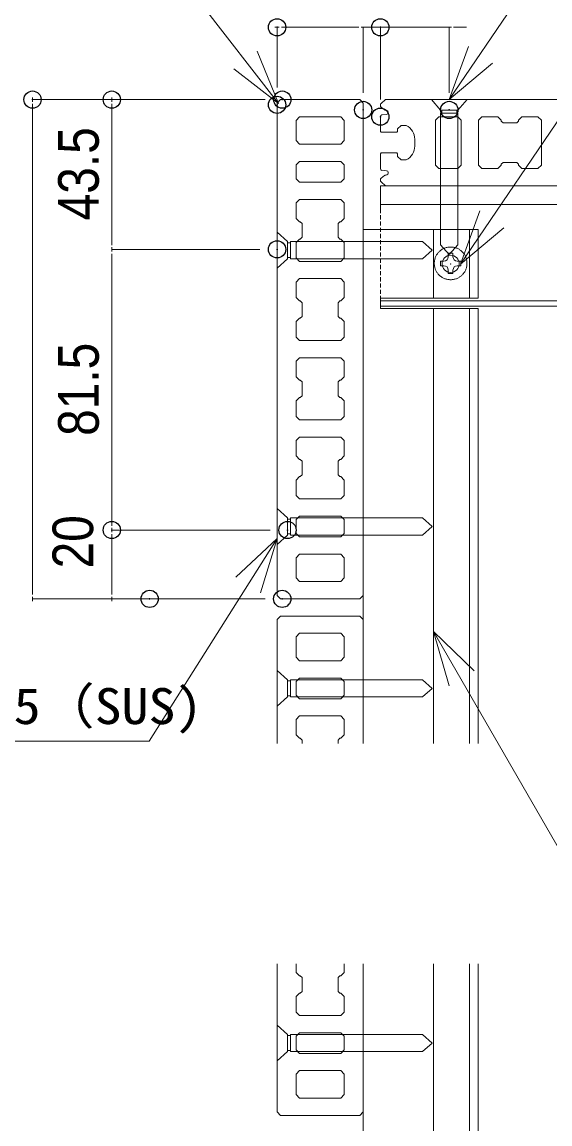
# Model space of a CAD drawing. Units: millimetres, scale not verified. Extents: x -450 to 450, y -136 to 136.
# Drawn here: x 88.3 to 118.9, y 40.3 to 104.4 of the extents above; entities that cross this region are included whole.
import ezdxf
from ezdxf.enums import TextEntityAlignment as Align

# ---------------------------------------------------------------- set-up
doc = ezdxf.new("R2010")
doc.units = ezdxf.units.MM
doc.header["$LTSCALE"] = 2
doc.header["$PDMODE"] = 32
doc.header["$PDSIZE"] = 1
doc.linetypes.add('DASHED1', pattern=[1.8, 1.2, -0.6])
for name, color, linetype, lineweight in [('0-1_デッキ', 4, 'Continuous', 9), ('0-3_根太', 4, 'Continuous', 9), ('0-4_文字', 4, 'Continuous', 9), ('0-5_幕板下地', 7, 'Continuous', 9), ('0-6_ビス', 4, 'Continuous', 9), ('0-9_寸法', 7, 'Continuous', 9), ('0-A_0', 2, 'Continuous', 9), ('0-C_幕板', 4, 'Continuous', 9)]:
    doc.layers.add(name, color=color, linetype=linetype, lineweight=lineweight)
doc.layers.add('0-B_Defpoints', color=7, linetype='Continuous')
doc.styles.add('ＭＳ ゴシック', font='')
doc.styles.add('ＭＳ Ｐゴシック', font='')
doc.styles.get('ＭＳ ゴシック').set_extended_font_data('MS Gothic')
doc.styles.get('ＭＳ Ｐゴシック').set_extended_font_data('MS PGothic')

# ---------------------------------------------------------------- blocks, each defined once
blk = doc.blocks.new('グループ-7-1')
at = {"layer": '0-3_根太'}
for p, q in [((8612, -4086.53), (9608, -4086.53)), ((8612, -4086.53), (8612, -4101.93)), ((8612, -4097.53), (9608, -4097.53)), ((8612, -4153.33), (9608, -4153.33)), ((8612, -4156.53), (9608, -4156.53))]:
    blk.add_line(p, q, dxfattribs=at)
at = {"layer": '0-3_根太', "linetype": 'DASHED1'}
blk.add_line((8612, -4156.53), (8612, -4101.93), dxfattribs=at)
blk = doc.blocks.new('グループ-8-1')
at = {"layer": '0-5_幕板下地', "color": 4}
for p, q in [((8602, -4111.93), (8602, -4410.53)), ((8668.8, -4111.93), (8602, -4111.93)), ((8668.8, -4151.93), (8668.8, -4111.93)), ((8612.02, -4151.93), (8668.8, -4151.93)), ((8612.02, -4157.93), (8612.02, -4151.93)), ((8668.8, -4157.93), (8612.02, -4157.93)), ((8668.8, -4410.53), (8668.8, -4157.93)), ((8602, -4538.53), (8602, -4936.53)), ((8668.8, -4936.53), (8668.8, -4538.53))]:
    blk.add_line(p, q, dxfattribs=at)
at = {"layer": '0-5_幕板下地'}
for p, q in [((8642.8, -4111.93), (8642.8, -4151.93)), ((8663.8, -4111.93), (8663.8, -4151.93)), ((8642.8, -4157.93), (8642.8, -4410.53)), ((8663.8, -4157.93), (8663.8, -4410.53)), ((8602, -4283.95), (8602, -4286.56)), ((8642.8, -4538.53), (8642.8, -4856.53)), ((8663.8, -4538.53), (8663.8, -4936.53))]:
    blk.add_line(p, q, dxfattribs=at)
blk = doc.blocks.new('グループ-9-1')
at = {"layer": '0-6_ビス', "color": 7}
blk.add_line((8654.17, -4127.78), (8654.17, -4125.71), dxfattribs=at)
for points in [[(8643.3, -4131.65), (8643.31, -4131.21), (8643.34, -4130.79), (8643.38, -4130.36), (8643.45, -4129.94), (8643.53, -4129.53), (8643.64, -4129.12), (8643.76, -4128.72), (8643.9, -4128.32), (8644.06, -4127.92), (8644.23, -4127.53), (8644.43, -4127.15), (8644.65, -4126.77), (8644.87, -4126.41), (8645.12, -4126.05), (8645.38, -4125.71), (8645.65, -4125.39), (8645.93, -4125.08), (8646.23, -4124.78), (8646.54, -4124.49), (8646.87, -4124.22), (8647.2, -4123.97), (8647.56, -4123.72), (8647.92, -4123.49), (8648.3, -4123.28), (8648.69, -4123.08), (8649.07, -4122.91), (8649.47, -4122.75), (8649.87, -4122.61), (8650.27, -4122.48), (8650.68, -4122.38), (8651.09, -4122.3), (8651.51, -4122.23), (8651.94, -4122.19), (8652.37, -4122.16), (8652.8, -4122.15), (8653.23, -4122.16), (8653.66, -4122.19), (8654.09, -4122.23), (8654.5, -4122.3)], [(8654.17, -4125.71), (8651.43, -4125.71), (8651.43, -4127.78)], [(8654.5, -4122.3), (8654.92, -4122.38), (8655.33, -4122.48), (8655.73, -4122.61), (8656.13, -4122.75), (8656.52, -4122.91), (8656.91, -4123.08), (8657.3, -4123.28), (8657.67, -4123.49), (8658.04, -4123.72), (8658.39, -4123.97), (8658.73, -4124.22), (8659.06, -4124.49), (8659.37, -4124.78), (8659.67, -4125.08), (8659.95, -4125.39), (8660.22, -4125.71), (8660.48, -4126.05), (8660.72, -4126.41), (8660.95, -4126.77), (8661.17, -4127.15), (8661.36, -4127.53), (8661.54, -4127.92), (8661.7, -4128.32), (8661.84, -4128.72), (8661.96, -4129.12), (8662.07, -4129.53), (8662.15, -4129.94), (8662.21, -4130.36), (8662.26, -4130.79), (8662.29, -4131.21), (8662.3, -4131.65), (8662.29, -4132.08), (8662.26, -4132.51), (8662.21, -4132.93), (8662.15, -4133.35), (8662.07, -4133.77), (8661.96, -4134.18), (8661.84, -4134.58), (8661.7, -4134.98)], [(8647.92, -4139.8), (8647.56, -4139.57), (8647.2, -4139.33), (8646.87, -4139.07), (8646.54, -4138.8), (8646.23, -4138.52), (8645.93, -4138.22), (8645.65, -4137.91), (8645.38, -4137.58), (8645.12, -4137.24), (8644.87, -4136.89), (8644.65, -4136.52), (8644.43, -4136.14), (8644.23, -4135.76), (8644.06, -4135.37), (8643.9, -4134.98), (8643.76, -4134.58), (8643.64, -4134.18), (8643.53, -4133.77), (8643.45, -4133.35), (8643.38, -4132.93), (8643.34, -4132.51), (8643.31, -4132.08), (8643.3, -4131.65)], [(8648.93, -4130.28), (8646.86, -4130.28), (8646.86, -4133.02), (8648.93, -4133.02)], [(8656.67, -4133.02), (8658.74, -4133.02), (8658.74, -4130.28), (8656.67, -4130.28)], [(8661.7, -4134.98), (8661.54, -4135.37), (8661.36, -4135.76), (8661.17, -4136.14), (8660.95, -4136.52), (8660.72, -4136.89), (8660.48, -4137.24), (8660.22, -4137.58), (8659.95, -4137.91), (8659.67, -4138.22), (8659.37, -4138.52), (8659.06, -4138.8), (8658.73, -4139.07), (8658.39, -4139.33), (8658.04, -4139.57), (8657.67, -4139.8), (8657.3, -4140.02), (8656.91, -4140.21), (8656.52, -4140.39), (8656.13, -4140.55), (8655.73, -4140.69), (8655.33, -4140.81), (8654.92, -4140.91), (8654.5, -4141), (8654.09, -4141.06), (8653.66, -4141.11), (8653.23, -4141.14), (8652.8, -4141.15), (8652.37, -4141.14), (8651.94, -4141.11), (8651.51, -4141.06), (8651.09, -4141), (8650.68, -4140.91), (8650.27, -4140.81), (8649.87, -4140.69), (8649.47, -4140.55), (8649.07, -4140.39), (8648.69, -4140.21), (8648.3, -4140.02), (8647.92, -4139.8)], [(8651.43, -4135.52), (8651.43, -4137.59), (8654.17, -4137.59), (8654.17, -4135.52)]]:
    blk.add_lwpolyline(points, dxfattribs=at)
for centre, start, end in [((8648.93, -4127.78), 270, 0), ((8656.67, -4127.78), 180, 270), ((8648.93, -4135.52), 0, 90), ((8656.67, -4135.52), 90, 180)]:
    blk.add_arc(centre, 2.5, start, end, dxfattribs=at)
at = {"layer": '0-6_ビス', "color": 1}
blk.add_point((8652.8, -4131.93), dxfattribs=at)
blk = doc.blocks.new('グループ-28-1')
at = {"layer": '0-6_ビス'}
for p, q in [((8559.87, -4374.19), (8558.07, -4374.19)), ((8558.07, -4382.81), (8559.87, -4382.81))]:
    blk.add_line(p, q, dxfattribs=at)
for points in [[(8558.07, -4383.5), (8552, -4388.9), (8552, -4368.1), (8558.07, -4373.5)], [(8559.87, -4383.5), (8636.37, -4383.5), (8642, -4378.5), (8636.37, -4373.5), (8559.87, -4373.5)]]:
    blk.add_lwpolyline(points, close=True, dxfattribs=at)
blk = doc.blocks.new('グループ-29-1')
at = {"layer": '0-6_ビス'}
for p, q in [((8559.87, -4580.2), (8558.07, -4580.2)), ((8558.07, -4588.82), (8559.87, -4588.82))]:
    blk.add_line(p, q, dxfattribs=at)
for points in [[(8558.07, -4589.51), (8552, -4594.91), (8552, -4574.11), (8558.07, -4579.51)], [(8559.87, -4589.51), (8636.37, -4589.51), (8642, -4584.51), (8636.37, -4579.51), (8559.87, -4579.51)]]:
    blk.add_lwpolyline(points, close=True, dxfattribs=at)
blk = doc.blocks.new('グループ-32-1')
at = {"layer": '0-6_ビス'}
for p, q in [((8647.69, -4042.6), (8647.69, -4044.4)), ((8656.31, -4044.4), (8656.31, -4042.6))]:
    blk.add_line(p, q, dxfattribs=at)
for points in [[(8647, -4042.6), (8641.6, -4036.53), (8662.4, -4036.53), (8657, -4042.6)], [(8647, -4044.4), (8647, -4120.9), (8652, -4126.53), (8657, -4120.9), (8657, -4044.4)]]:
    blk.add_lwpolyline(points, close=True, dxfattribs=at)
blk = doc.blocks.new('_DOT')
at = {"layer": '0-A_0', "color": 7}
for p, q in [((-1, 0), (-2, 0)), ((-0.5, 0), (0.5, 0))]:
    blk.add_line(p, q, dxfattribs=at)
blk = doc.blocks.new('グループ-170-1')
at = {"layer": '0-6_ビス'}
for p, q in [((8559.87, -4119.7), (8558.07, -4119.7)), ((8558.07, -4128.31), (8559.87, -4128.31))]:
    blk.add_line(p, q, dxfattribs=at)
for points in [[(8558.07, -4129.01), (8552, -4134.41), (8552, -4113.61), (8558.07, -4119.01)], [(8559.87, -4129.01), (8636.37, -4129.01), (8642, -4124.01), (8636.37, -4119.01), (8559.87, -4119.01)]]:
    blk.add_lwpolyline(points, close=True, dxfattribs=at)
blk = doc.blocks.new('グループ-171-1')
at = {"layer": '0-6_ビス'}
for p, q in [((8559.87, -4280.2), (8558.07, -4280.2)), ((8558.07, -4288.82), (8559.87, -4288.82))]:
    blk.add_line(p, q, dxfattribs=at)
for points in [[(8558.07, -4289.51), (8552, -4294.91), (8552, -4274.11), (8558.07, -4279.51)], [(8559.87, -4289.51), (8636.37, -4289.51), (8642, -4284.51), (8636.37, -4279.51), (8559.87, -4279.51)]]:
    blk.add_lwpolyline(points, close=True, dxfattribs=at)
blk = doc.blocks.new('グループ-172-1')
at = {"layer": '0-C_幕板'}
for p, q in [((8554, -4336.53), (8552, -4338.53)), ((8552, -4338.53), (8552, -4410.53)), ((8600, -4336.53), (8554, -4336.53)), ((8602, -4338.53), (8600, -4336.53)), ((8602, -4410.53), (8602, -4338.53)), ((8563, -4348.63), (8565, -4346.5)), ((8563, -4360.37), (8563, -4348.63)), ((8565, -4346.5), (8589, -4346.5)), ((8589, -4346.5), (8591, -4348.63)), ((8591, -4348.63), (8591, -4360.37)), ((8565, -4362.5), (8563, -4360.37)), ((8589, -4362.5), (8565, -4362.5)), ((8591, -4360.37), (8589, -4362.5)), ((8563, -4374.5), (8565, -4372.5)), ((8563, -4382.5), (8563, -4374.5)), ((8565, -4372.5), (8589, -4372.5)), ((8589, -4372.5), (8591, -4374.5)), ((8591, -4374.5), (8591, -4382.5)), ((8565, -4384.51), (8563, -4382.5)), ((8591, -4382.5), (8589, -4384.51)), ((8589, -4384.51), (8565, -4384.51)), ((8563, -4396.51), (8565, -4394.51)), ((8563, -4405.51), (8563, -4396.51)), ((8565, -4394.51), (8589, -4394.51)), ((8589, -4394.51), (8591, -4396.51)), ((8591, -4396.51), (8591, -4405.51)), ((8565, -4407.51), (8563, -4405.51)), ((8565.5, -4407.51), (8565, -4407.51)), ((8566.5, -4408.51), (8565.5, -4407.51)), ((8566.5, -4410.53), (8566.5, -4408.51)), ((8588.5, -4407.51), (8587.5, -4408.51)), ((8587.5, -4408.51), (8587.5, -4410.53)), ((8589, -4407.51), (8588.5, -4407.51)), ((8591, -4405.51), (8589, -4407.51)), ((8552, -4538.53), (8552, -4624.53)), ((8563, -4543.51), (8563, -4538.53)), ((8565, -4545.51), (8563, -4543.51)), ((8591, -4543.51), (8589, -4545.51)), ((8591, -4538.53), (8591, -4543.51)), ((8602, -4624.53), (8602, -4538.53)), ((8565.5, -4545.51), (8565, -4545.51)), ((8566.5, -4546.51), (8565.5, -4545.51)), ((8566.5, -4554.51), (8566.5, -4546.51)), ((8588.5, -4545.51), (8587.5, -4546.51)), ((8587.5, -4546.51), (8587.5, -4554.51)), ((8589, -4545.51), (8588.5, -4545.51)), ((8563, -4557.51), (8565, -4555.51)), ((8565, -4555.51), (8565.5, -4555.51)), ((8565.5, -4555.51), (8566.5, -4554.51)), ((8587.5, -4554.51), (8588.5, -4555.51)), ((8588.5, -4555.51), (8589, -4555.51)), ((8589, -4555.51), (8591, -4557.51)), ((8563, -4566.51), (8563, -4557.51)), ((8591, -4557.51), (8591, -4566.51)), ((8565, -4568.51), (8563, -4566.51)), ((8589, -4568.51), (8565, -4568.51)), ((8591, -4566.51), (8589, -4568.51)), ((8563, -4580.51), (8565, -4578.51)), ((8563, -4588.51), (8563, -4580.51)), ((8565, -4578.51), (8589, -4578.51)), ((8589, -4578.51), (8591, -4580.51)), ((8591, -4580.51), (8591, -4588.51)), ((8565, -4590.51), (8563, -4588.51)), ((8591, -4588.51), (8589, -4590.51)), ((8589, -4590.51), (8565, -4590.51)), ((8563, -4602.64), (8565, -4600.51)), ((8565, -4600.51), (8589, -4600.51)), ((8589, -4600.51), (8591, -4602.64)), ((8563, -4614.38), (8563, -4602.64)), ((8591, -4602.64), (8591, -4614.38)), ((8565, -4616.51), (8563, -4614.38)), ((8591, -4614.38), (8589, -4616.51)), ((8589, -4616.51), (8565, -4616.51)), ((8552, -4624.53), (8554, -4626.53)), ((8554, -4626.53), (8600, -4626.53)), ((8600, -4626.53), (8602, -4624.53))]:
    blk.add_line(p, q, dxfattribs=at)

msp = doc.modelspace()

# ---------------------------------------------------------------- linework, layer by layer
at = {"layer": '0-1_デッキ'}
for p, q in [((109.093, 99.55), (109.093, 99.496)), ((109.132, 99.417), (109.328, 99.259)), ((109.362, 99.241), (109.471, 99.209)), ((109.451, 98.979), (109.186, 98.955)), ((109.543, 99.112), (109.543, 99.08)), ((111.093, 97.547), (111.093, 97.147)), ((109.328, 95.435), (109.132, 95.278)), ((109.186, 95.739), (109.451, 95.715)), ((109.471, 95.485), (109.362, 95.453)), ((109.543, 95.614), (109.543, 95.583)), ((109.093, 95.198), (109.093, 95.145))]:
    msp.add_line(p, q, dxfattribs=at)
for points in [[(138.057, 99.628), (137.793, 99.847), (109.393, 99.847), (109.13, 99.628)], [(109.093, 98.854), (109.093, 97.997), (109.143, 97.947), (110.043, 97.947), (110.093, 97.997), (110.093, 98.147), (110.293, 98.347), (110.593, 98.347)], [(110.593, 96.347), (110.293, 96.347), (110.093, 96.547), (110.093, 96.697), (110.043, 96.747), (109.143, 96.747), (109.093, 96.697), (109.093, 95.84)], [(109.13, 95.067), (109.393, 94.847), (137.793, 94.847), (138.057, 95.067)]]:
    msp.add_lwpolyline(points, dxfattribs=at)
for points in [[(112.291, 98.647), (112.491, 98.847), (113.591, 98.847), (113.791, 98.647), (113.791, 96.047), (113.591, 95.847), (112.491, 95.847), (112.291, 96.047)], [(116.116, 96.047), (115.916, 95.847), (114.991, 95.847), (114.791, 96.047), (114.791, 98.647), (114.991, 98.847), (115.916, 98.847), (116.116, 98.647), (116.116, 98.597), (116.216, 98.497), (117.016, 98.497), (117.116, 98.597), (117.116, 98.647), (117.316, 98.847), (118.241, 98.847), (118.441, 98.647), (118.441, 96.047), (118.241, 95.847), (117.316, 95.847), (117.116, 96.047), (117.116, 96.097), (117.016, 96.197), (116.216, 96.197), (116.116, 96.097)]]:
    msp.add_lwpolyline(points, close=True, dxfattribs=at)
for centre, radius, start, end in [((109.195, 99.55), 0.102, 129.80557, 180), ((109.195, 99.496), 0.102, 180, 231.34019), ((109.391, 99.339), 0.102, 231.34019, 253.30076), ((109.442, 99.112), 0.102, 0, 73.30076), ((109.195, 98.854), 0.102, 95.07961, 180), ((109.442, 99.08), 0.102, 275.07961, 0), ((110.152, 97.515), 0.942, 1.96794, 62.04932), ((110.152, 97.179), 0.942, 297.95068, 358.03206), ((109.195, 95.84), 0.102, 180, 264.92039), ((109.391, 95.355), 0.102, 106.69924, 128.65981), ((109.442, 95.614), 0.102, 0, 84.92039), ((109.442, 95.583), 0.102, 286.69924, 0), ((109.195, 95.198), 0.102, 128.65981, 180), ((109.195, 95.145), 0.102, 180, 230.19443)]:
    msp.add_arc(centre, radius, start, end, dxfattribs=at)
at = {"layer": '0-4_文字', "color": 7}
for p, q in [((122.572, 113.812), (113.093, 99.847)), ((98.666, 105.421), (103.169, 99.621)), ((123.216, 104.256), (113.737, 90.291)), ((95.673, 62.59), (103.093, 74.347)), ((120.409, 54.683), (112.173, 68.947)), ((95.673, 62.59), (66.193, 62.59))]:
    msp.add_line(p, q, dxfattribs=at)
for points in [[(101.938, 102.668), (103.169, 99.621), (100.579, 101.644)], [(115.611, 101.96), (113.093, 99.847), (114.218, 102.936)], [(116.255, 92.404), (113.737, 90.291), (114.862, 93.38)], [(100.689, 72.105), (103.093, 74.347), (102.132, 71.203)], [(113.079, 65.787), (112.173, 68.947), (114.538, 66.664)]]:
    msp.add_lwpolyline(points, dxfattribs=at)
at = {"layer": '0-9_寸法'}
for p, q in [((103.093, 100.545), (103.093, 104.047)), ((107.593, 104.047), (103.594, 104.047)), ((107.593, 104.047), (107.092, 104.047)), ((108.593, 104.047), (108.092, 104.047)), ((108.093, 100.247), (108.093, 104.047)), ((108.093, 100.247), (108.093, 104.047)), ((108.093, 104.047), (109.093, 104.047)), ((109.093, 99.854), (109.093, 104.047)), ((109.093, 99.854), (109.093, 104.047)), ((113.093, 104.047), (109.093, 104.047)), ((109.594, 104.047), (110.095, 104.047)), ((113.093, 100.247), (113.093, 104.047)), ((113.594, 104.047), (114.095, 104.047)), ((102.395, 99.847), (88.893, 99.847)), ((88.893, 71.348), (88.893, 99.346)), ((102.395, 99.847), (93.493, 99.847)), ((93.493, 91.648), (93.493, 99.346)), ((102.093, 91.147), (93.493, 91.147)), ((102.093, 91.147), (93.493, 91.147)), ((93.493, 90.646), (93.493, 75.348)), ((102.701, 74.847), (93.493, 74.847)), ((102.701, 74.847), (93.493, 74.847)), ((93.493, 71.348), (93.493, 74.347)), ((102.393, 70.847), (88.893, 70.847)), ((94.693, 70.847), (93.493, 70.847))]:
    msp.add_line(p, q, dxfattribs=at)
at = {"layer": '0-B_Defpoints'}
for p in [(103.093, 104.047), (109.093, 104.047), (88.893, 99.847), (93.493, 99.847), (103.093, 99.545), (103.395, 99.847), (108.093, 99.247), (109.093, 98.854), (113.093, 99.247), (103.093, 91.147), (93.493, 74.847), (93.493, 74.847), (103.701, 74.847), (103.701, 74.847), (95.693, 70.847), (103.393, 70.847)]:
    msp.add_point(p, dxfattribs=at)
at = {"layer": '0-C_幕板'}
for points in [[(103.293, 70.847), (107.893, 70.847), (108.093, 71.047), (108.093, 99.647), (107.893, 99.847), (103.293, 99.847), (103.093, 99.647), (103.093, 71.047)], [(106.993, 97.463), (106.793, 97.25), (104.394, 97.25), (104.194, 97.463), (104.193, 98.637), (104.393, 98.85), (106.793, 98.85), (106.993, 98.637)], [(104.394, 96.25), (106.793, 96.25), (106.993, 96.05), (106.993, 95.25), (106.793, 95.049), (104.394, 95.049), (104.194, 95.25), (104.194, 96.05)], [(104.543, 92.649), (104.443, 92.749), (104.393, 92.749), (104.193, 92.949), (104.193, 93.849), (104.393, 94.049), (106.793, 94.049), (106.993, 93.849), (106.993, 92.949), (106.793, 92.749), (106.743, 92.749), (106.643, 92.649), (106.643, 91.849), (106.743, 91.749), (106.793, 91.749), (106.993, 91.549), (106.993, 90.649), (106.793, 90.449), (104.393, 90.449), (104.193, 90.649), (104.193, 91.549), (104.393, 91.749), (104.443, 91.749), (104.543, 91.849)], [(104.193, 86.949), (104.393, 87.149), (104.443, 87.149), (104.543, 87.249), (104.543, 88.049), (104.443, 88.149), (104.393, 88.149), (104.193, 88.349), (104.193, 89.249), (104.393, 89.449), (106.793, 89.449), (106.993, 89.249), (106.993, 88.349), (106.793, 88.149), (106.743, 88.149), (106.643, 88.049), (106.643, 87.249), (106.743, 87.149), (106.793, 87.149), (106.993, 86.949), (106.993, 86.049), (106.793, 85.849), (104.393, 85.849), (104.193, 86.049)], [(104.393, 84.849), (106.793, 84.849), (106.993, 84.649), (106.993, 83.749), (106.793, 83.549), (106.743, 83.549), (106.643, 83.449), (106.643, 82.649), (106.743, 82.549), (106.793, 82.549), (106.993, 82.349), (106.993, 81.449), (106.793, 81.249), (104.393, 81.249), (104.193, 81.449), (104.193, 82.349), (104.393, 82.549), (104.443, 82.549), (104.543, 82.649), (104.543, 83.449), (104.443, 83.549), (104.393, 83.549), (104.193, 83.749), (104.193, 84.649)], [(106.793, 78.949), (106.743, 78.949), (106.643, 78.849), (106.643, 78.049), (106.743, 77.949), (106.793, 77.949), (106.993, 77.749), (106.993, 76.849), (106.793, 76.649), (104.393, 76.649), (104.193, 76.849), (104.193, 77.749), (104.393, 77.949), (104.443, 77.949), (104.543, 78.049), (104.543, 78.849), (104.443, 78.949), (104.393, 78.949), (104.193, 79.149), (104.193, 80.049), (104.393, 80.249), (106.793, 80.249), (106.993, 80.049), (106.993, 79.149)], [(106.993, 74.649), (106.793, 74.449), (104.394, 74.449), (104.194, 74.649), (104.194, 75.449), (104.394, 75.649), (106.793, 75.649), (106.993, 75.449)], [(104.394, 73.449), (106.793, 73.449), (106.993, 73.236), (106.993, 72.062), (106.793, 71.849), (104.393, 71.849), (104.193, 72.062), (104.194, 73.236)]]:
    msp.add_lwpolyline(points, close=True, dxfattribs=at)

# ---------------------------------------------------------------- block references
at = {"layer": '0-3_根太', "xscale": 0.1, "yscale": 0.1}
msp.add_blockref('グループ-7-1', (-752.107, 503.5), dxfattribs=at)
at = {"layer": '0-5_幕板下地', "xscale": 0.1, "yscale": 0.1}
msp.add_blockref('グループ-8-1', (-752.107, 503.5), dxfattribs=at)
at = {"layer": '0-6_ビス', "xscale": 0.1, "yscale": 0.1}
for name in ['グループ-32-1', 'グループ-170-1', 'グループ-9-1', 'グループ-171-1', 'グループ-28-1', 'グループ-29-1']:
    msp.add_blockref(name, (-752.107, 503.5), dxfattribs=at)
at = {"layer": '0-9_寸法', "xscale": 0.2503723, "yscale": 0.2503723}
for p, rotation in [((103.093, 104.047), 180), ((109.093, 104.047), 180), ((113.093, 104.047), 180), ((88.893, 99.847), 90), ((93.493, 99.847), 90), ((93.493, 91.147), 270), ((93.493, 91.147), 90), ((93.493, 74.847), 270), ((93.493, 74.847), 90), ((88.893, 70.847), 270), ((93.493, 70.847), 270)]:
    msp.add_blockref('_DOT', p, dxfattribs=dict(at, rotation=rotation))
for p in [(108.093, 104.047), (108.093, 104.047), (109.093, 104.047)]:
    msp.add_blockref('_DOT', p, dxfattribs=at)
at = {"layer": '0-C_幕板', "xscale": 0.1, "yscale": 0.1}
msp.add_blockref('グループ-172-1', (-752.107, 503.5), dxfattribs=at)

# ---------------------------------------------------------------- texts
at = {"layer": '0-4_文字', "color": 7, "style": 'ＭＳ ゴシック', "width": 1.1}
msp.add_text('サラテクス5×45（SUS)', height=2.09, dxfattribs=at).set_placement((65.862, 62.948), align=Align.BOTTOM_LEFT)
at = {"layer": '0-9_寸法', "style": 'ＭＳ Ｐゴシック', "width": 0.9}
for s, p in [('43.5', (93.446, 92.832)), ('81.5', (93.446, 80.314)), ('20', (93.121, 72.615))]:
    msp.add_text(s, height=2.361, rotation=90, dxfattribs=at).set_placement(p, align=Align.BOTTOM_LEFT)

doc.saveas('drawing.dxf')
